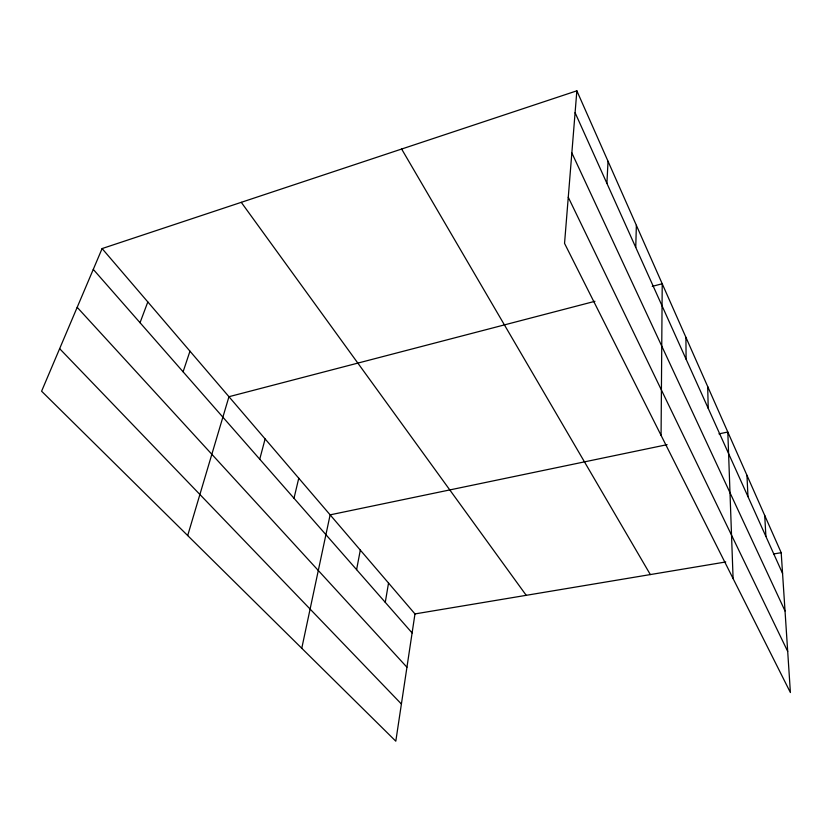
<?xml version="1.0" encoding="UTF-8"?>
<svg xmlns="http://www.w3.org/2000/svg" width="832" height="832" viewBox="0 0 832 832"><rect width="100%" height="100%" fill="white"/><g stroke="black" fill="none" stroke-linecap="round" stroke-linejoin="round"><path stroke-width="1.25" d="M661.076 435.344L662.22 283.764L652.246 286.364M635.752 247.416L636.366 225.316M606.902 183.331L608.036 161.283M576.857 90.813L564.543 243.381L790.4 692.546L781.196 552.698L576.857 90.813L102.107 248.57L41.6 391.206L395.803 741.187L414.97 613.922L102.107 248.57M385.268 602.347L388.534 583.045M356.595 569.66L360.308 550.098M301.766 648.274L330.127 514.852L667.118 444.662M293.998 498.274L298.761 478.213M259.74 459.202L265.117 438.932M187.689 535.558L228.956 396.708L594.953 301.298M183.092 371.8L189.966 351.177M140.036 322.702L147.815 301.954M718.962 433.867L727.813 432.026L733.096 578.594M414.97 613.922L725.743 561.964M773.635 553.956L781.196 552.698M59.644 348.67L401.398 703.997M77.189 307.32L406.942 667.233M93.278 269.381L412.11 632.954M241.27 202.332L526.219 595.327M401.638 149.042L650.333 574.569M568.266 197.236L787.696 651.404M571.844 152.911L785.023 610.948M575.089 112.694L782.558 573.435M764.712 515.434L765.908 536.463M746.97 475.322L747.968 496.631M707.699 386.578L708.219 408.335M685.911 337.324L686.109 359.247"/></g></svg>
